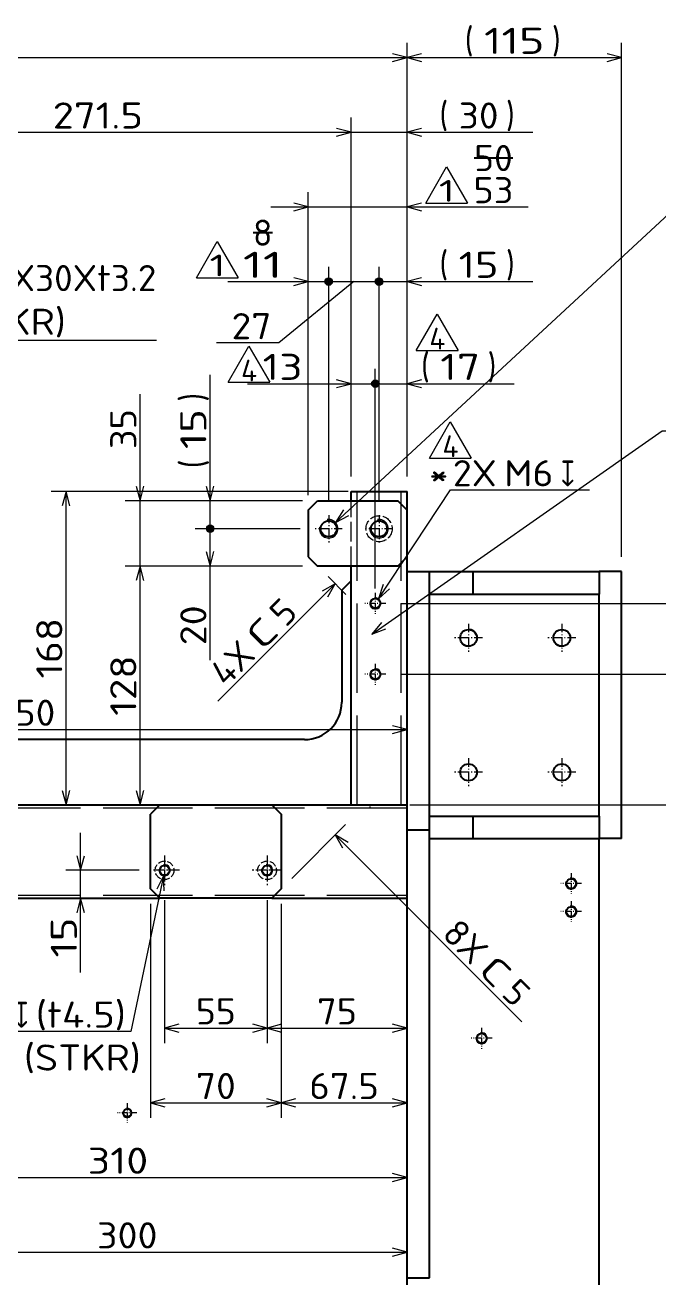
# Model space of a CAD drawing. Extents: x 0 to 1248, y -10 to 833.
# Drawn here: x 642.3 to 727.3, y 219.7 to 387.5 of the extents above; entities that cross this region are included whole.
import ezdxf
from ezdxf.enums import TextEntityAlignment as Align

# ---------------------------------------------------------------- set-up
doc = ezdxf.new("R2010")
doc.units = 0
doc.linetypes.add('DASHDOT', pattern=[18.5, 12, -3, 0.5, -3])
doc.linetypes.add('DASHED', pattern=[15, 12, -3])
doc.layers.get('0').update_dxf_attribs({"lineweight": 13})
doc.styles.add('GDT', font='gdt.shx')
doc.styles.get("Standard").update_dxf_attribs({"font": 'isocp.shx'})
doc.dimstyles.get("Standard").update_dxf_attribs({"dimtxt": 2.5, "dimasz": 2.5, "dimexe": 1.25, "dimexo": 0.625, "dimtad": 1, "dimcen": 2.5, "dimadec": 0, "dimazin": 0, "dimtfac": 1, "dimtmove": 0, "dimatfit": 0, "dimfxl": 1, "dimarcsym": 0})

# ---------------------------------------------------------------- blocks, each defined once
blk = doc.blocks.new('*D289')
at = {"color": 7, "lineweight": 13}
for p, q in [((685.594479, 325.06898), (645.793848, 325.06898)), ((647.793848, 283.06898), (647.793848, 325.06898))]:
    blk.add_line(p, q, dxfattribs=at)
for points in [[(648.311485, 323.137141), (647.793848, 325.06898), (647.276211, 323.137141)], [(647.276211, 285.000834), (647.793848, 283.06898), (648.311485, 285.000834)]]:
    blk.add_lwpolyline(points, dxfattribs=at)
at = {"color": 7, "lineweight": 13, "width": 0.854608}
blk.add_text('168', height=3.5, rotation=90, dxfattribs=at).set_placement((647.293848, 300.009593), (647.293848, 308.128367), align=Align.FIT)
blk = doc.blocks.new('*D290')
at = {"color": 7, "lineweight": 13}
for p, q in [((680.24448, 324.56898), (680.24448, 365.168986)), ((693.49448, 327.06898), (693.49448, 365.168986)), ((675.24448, 363.168986), (709.756107, 363.168986))]:
    blk.add_line(p, q, dxfattribs=at)
for points in [[(678.31263, 362.651347), (680.24448, 363.168986), (678.31263, 363.686625)], [(695.426335, 363.686625), (693.49448, 363.168986), (695.426335, 362.651347)]]:
    blk.add_lwpolyline(points, dxfattribs=at)
at = {"color": 7, "lineweight": 13, "width": 0.868247}
blk.add_text('53', height=3.5, dxfattribs=at).set_placement((702.40192, 363.668986), (707.756107, 363.668986), align=Align.FIT)
blk = doc.blocks.new('*D291')
at = {"color": 214, "lineweight": 13}
for p, q in [((683.911854, 320.918055), (732.427548, 365.821757)), ((732.427548, 365.821757), (776.26218, 365.821757))]:
    blk.add_line(p, q, dxfattribs=at)
blk.add_lwpolyline([(684.978024, 322.610179), (683.911854, 320.918055), (685.681248, 321.850398)], dxfattribs=at)
for s, width, p, p2 in [('2X', 0.953546, (735.96175, 366.321757), (741.841953, 366.321757)), ('M10', 0.921947, (742.841953, 366.321757), (752.215077, 366.321757)), ('(SS400)', 0.880938, (756.056126, 366.321757), (774.26218, 366.321757))]:
    blk.add_text(s, height=3.5, dxfattribs=dict(at, width=width)).set_placement(p, p2, align=Align.FIT)
at = {"color": 214, "lineweight": 13, "style": 'GDT', "width": 0.52601}
blk.add_text('x', height=3.5, dxfattribs=at).set_placement((753.215077, 366.321757), (755.056111, 366.321757), align=Align.FIT)
blk = doc.blocks.new('*D296')
at = {"color": 7, "lineweight": 13}
for p, q in [((674.74448, 270.318988), (674.74448, 251.168986)), ((674.74448, 253.168986), (693.49448, 253.168986))]:
    blk.add_line(p, q, dxfattribs=at)
for points in [[(676.676331, 253.686625), (674.74448, 253.168986), (676.676331, 252.651347)], [(691.562626, 252.651347), (693.49448, 253.168986), (691.562626, 253.686625)]]:
    blk.add_lwpolyline(points, dxfattribs=at)
at = {"color": 7, "lineweight": 13, "width": 0.868247}
blk.add_text('75', height=3.5, dxfattribs=at).set_placement((681.442387, 253.668986), (686.796574, 253.668986), align=Align.FIT)
blk = doc.blocks.new('*D297')
at = {"color": 7, "lineweight": 13}
for p, q in [((660.99448, 270.318988), (660.99448, 251.168986)), ((674.74448, 270.318988), (674.74448, 251.168986)), ((660.99448, 253.168986), (674.74448, 253.168986))]:
    blk.add_line(p, q, dxfattribs=at)
for points in [[(662.926331, 253.686625), (660.99448, 253.168986), (662.926331, 252.651347)], [(672.81263, 252.651347), (674.74448, 253.168986), (672.81263, 253.686625)]]:
    blk.add_lwpolyline(points, dxfattribs=at)
at = {"color": 7, "lineweight": 13, "width": 0.868247}
blk.add_text('55', height=3.5, dxfattribs=at).set_placement((665.192387, 253.668986), (670.546574, 253.668986), align=Align.FIT)
blk = doc.blocks.new('*D298')
at = {"color": 7, "lineweight": 13}
for p, q in [((649.74448, 260.640399), (649.74448, 279.31898)), ((657.594479, 274.31898), (647.74448, 274.31898))]:
    blk.add_line(p, q, dxfattribs=at)
for points in [[(649.226843, 276.250834), (649.74448, 274.31898), (650.262118, 276.250834)], [(650.262118, 268.637133), (649.74448, 270.568988), (649.226843, 268.637133)]]:
    blk.add_lwpolyline(points, dxfattribs=at)
at = {"color": 7, "lineweight": 13, "width": 0.868247}
blk.add_text('15', height=3.5, rotation=90, dxfattribs=at).set_placement((649.24448, 262.640406), (649.24448, 267.994593), align=Align.FIT)
blk = doc.blocks.new('*D299')
at = {"color": 214, "lineweight": 13}
for p, q in [((660.840813, 273.584895), (656.476315, 252.734935)), ((656.476315, 252.734935), (624.404286, 252.734935))]:
    blk.add_line(p, q, dxfattribs=at)
blk.add_lwpolyline([(660.951656, 271.587977), (660.840813, 273.584895), (659.938343, 271.80009)], dxfattribs=at)
for s, width, p, p2 in [('(t4.5)', 0.843006, (643.734055, 253.234935), (655.817146, 253.234935)), ('2X', 0.953546, (626.404286, 253.234935), (632.284489, 253.234935)), ('M6', 0.967101, (633.284488, 253.234935), (639.893013, 253.234935))]:
    blk.add_text(s, height=3.5, dxfattribs=dict(at, width=width)).set_placement(p, p2, align=Align.FIT)
at = {"color": 214, "lineweight": 13, "style": 'GDT', "width": 0.526012}
blk.add_text('x', height=3.5, dxfattribs=at).set_placement((640.893013, 253.234935), (642.734055, 253.234935), align=Align.FIT)
blk = doc.blocks.new('*D305')
at = {"color": 214, "lineweight": 13}
for p, q in [((689.65939, 310.693766), (699.331303, 325.257762)), ((699.331303, 325.257762), (717.963703, 325.257762))]:
    blk.add_line(p, q, dxfattribs=at)
blk.add_lwpolyline([(690.296917, 312.589427), (689.65939, 310.693766), (691.159336, 312.016703)], dxfattribs=at)
for s, width, p, p2 in [('2X', 0.953546, (699.63393, 325.757762), (705.514134, 325.757762)), ('M6', 0.967101, (706.514141, 325.757762), (713.122662, 325.757762))]:
    blk.add_text(s, height=3.5, dxfattribs=dict(at, width=width)).set_placement(p, p2, align=Align.FIT)
at = {"color": 214, "lineweight": 13, "style": 'GDT', "width": 0.52601}
blk.add_text('x', height=3.5, dxfattribs=at).set_placement((714.122662, 325.757762), (715.963696, 325.757762), align=Align.FIT)
blk = doc.blocks.new('*D308')
at = {"color": 7, "lineweight": 13}
for p, q in [((547.74448, 316.31898), (547.74448, 385.168986)), ((693.49448, 327.06898), (693.49448, 385.168986)), ((547.74448, 383.168986), (693.49448, 383.168986))]:
    blk.add_line(p, q, dxfattribs=at)
for points in [[(549.676335, 383.686625), (547.74448, 383.168986), (549.676335, 382.651347)], [(691.562626, 382.651347), (693.49448, 383.168986), (691.562626, 383.686625)]]:
    blk.add_lwpolyline(points, dxfattribs=at)
at = {"color": 7, "lineweight": 13, "width": 0.854609}
blk.add_text('583', height=3.5, dxfattribs=at).set_placement((616.560087, 383.668986), (624.678873, 383.668986), align=Align.FIT)
blk = doc.blocks.new('*D309')
at = {"color": 7, "lineweight": 13}
for p, q in [((693.49448, 327.06898), (693.49448, 385.168986)), ((722.24448, 316.31898), (722.24448, 385.168986)), ((693.49448, 383.168986), (722.24448, 383.168986))]:
    blk.add_line(p, q, dxfattribs=at)
for points in [[(695.426335, 383.686625), (693.49448, 383.168986), (695.426335, 382.651347)], [(720.312626, 382.651347), (722.24448, 383.168986), (720.312626, 383.686625)]]:
    blk.add_lwpolyline(points, dxfattribs=at)
for s, p in [('(', (701.232052, 383.668986)), (')', (712.928875, 383.668986))]:
    blk.add_text(s, height=3.5, dxfattribs=at).set_placement(p)
at = {"color": 7, "lineweight": 13, "width": 0.854609}
blk.add_text('115', height=3.5, dxfattribs=at).set_placement((703.810085, 383.668986), (711.928875, 383.668986), align=Align.FIT)
blk = doc.blocks.new('*D312')
at = {"color": 7, "lineweight": 13}
for p, q in [((618.11948, 325.31898), (618.11948, 375.168986)), ((685.99448, 327.06898), (685.99448, 375.168986)), ((618.11948, 373.168986), (685.99448, 373.168986))]:
    blk.add_line(p, q, dxfattribs=at)
for points in [[(620.051332, 373.686625), (618.11948, 373.168986), (620.051332, 372.651347)], [(684.062626, 372.651347), (685.99448, 373.168986), (684.062626, 373.686625)]]:
    blk.add_lwpolyline(points, dxfattribs=at)
at = {"color": 7, "lineweight": 13, "width": 0.8352}
blk.add_text('271.5', height=3.5, dxfattribs=at).set_placement((646.001778, 373.668986), (658.112183, 373.668986), align=Align.FIT)
blk = doc.blocks.new('*D313')
at = {"color": 7, "lineweight": 13}
for p, q in [((685.99448, 327.06898), (685.99448, 375.168986)), ((693.49448, 327.06898), (693.49448, 375.168986)), ((680.99448, 373.168986), (710.345982, 373.168986))]:
    blk.add_line(p, q, dxfattribs=at)
for points in [[(684.062626, 372.651347), (685.99448, 373.168986), (684.062626, 373.686625)], [(695.426335, 373.686625), (693.49448, 373.168986), (695.426335, 372.651347)]]:
    blk.add_lwpolyline(points, dxfattribs=at)
for s, p in [('(', (697.83572, 373.668986)), (')', (706.767948, 373.668986))]:
    blk.add_text(s, height=3.5, dxfattribs=at).set_placement(p)
at = {"color": 7, "lineweight": 13, "width": 0.868247}
blk.add_text('30', height=3.5, dxfattribs=at).set_placement((700.413754, 373.668986), (705.767941, 373.668986), align=Align.FIT)
blk = doc.blocks.new('*D327')
at = {"color": 7, "lineweight": 13}
for p, q in [((679.49448, 315.06898), (655.715801, 315.06898)), ((657.715801, 283.06898), (657.715801, 315.06898))]:
    blk.add_line(p, q, dxfattribs=at)
for points in [[(658.233441, 313.137141), (657.715801, 315.06898), (657.198162, 313.137141)], [(657.198162, 285.000834), (657.715801, 283.06898), (658.233441, 285.000834)]]:
    blk.add_lwpolyline(points, dxfattribs=at)
at = {"color": 7, "lineweight": 13, "width": 0.854608}
blk.add_text('128', height=3.5, rotation=90, dxfattribs=at).set_placement((657.215801, 295.009593), (657.215801, 303.128367), align=Align.FIT)
blk = doc.blocks.new('*D328')
at = {"color": 7, "lineweight": 13}
for p, q in [((657.715801, 310.06898), (657.715801, 338.092448)), ((679.49448, 323.81898), (655.715801, 323.81898)), ((679.49448, 315.06898), (655.715801, 315.06898))]:
    blk.add_line(p, q, dxfattribs=at)
for points in [[(657.198162, 325.750834), (657.715801, 323.81898), (658.233441, 325.750834)], [(658.233441, 313.137141), (657.715801, 315.06898), (657.198162, 313.137141)]]:
    blk.add_lwpolyline(points, dxfattribs=at)
at = {"color": 7, "lineweight": 13, "width": 0.868247}
blk.add_text('35', height=3.5, rotation=90, dxfattribs=at).set_placement((657.215801, 330.738261), (657.215801, 336.092448), align=Align.FIT)
blk = doc.blocks.new('*D329')
at = {"color": 7, "lineweight": 13}
for p, q in [((679.16948, 320.06898), (665.102513, 320.06898)), ((667.102513, 302.459483), (667.102513, 319.56898)), ((679.49448, 315.06898), (665.102513, 315.06898))]:
    blk.add_line(p, q, dxfattribs=at)
at = {"color": 7, "lineweight": 13, "const_width": 0.5}
for points in [[(667.352513, 320.06898, 1), (666.852513, 320.06898)], [(666.852513, 320.06898, 1), (667.352513, 320.06898)]]:
    blk.add_lwpolyline(points, format="xyb", dxfattribs=at)
at = {"color": 7, "lineweight": 13}
blk.add_lwpolyline([(666.584873, 317.000834), (667.102513, 315.06898), (667.620152, 317.000834)], dxfattribs=at)
blk.add_circle((667.102513, 320.06898), 0.5, dxfattribs=at)
at = {"color": 7, "lineweight": 13, "width": 0.868247}
blk.add_text('20', height=3.5, rotation=90, dxfattribs=at).set_placement((666.602513, 304.459483), (666.602513, 309.81367), align=Align.FIT)
blk = doc.blocks.new('*D330')
at = {"color": 7, "lineweight": 13}
for p, q in [((667.102513, 320.56898), (667.102513, 340.670481)), ((679.49448, 323.81898), (665.102513, 323.81898)), ((679.16948, 320.06898), (665.102513, 320.06898))]:
    blk.add_line(p, q, dxfattribs=at)
blk.add_lwpolyline([(666.584873, 325.750834), (667.102513, 323.81898), (667.620152, 325.750834)], dxfattribs=at)
at = {"color": 7, "lineweight": 13, "const_width": 0.5}
for points in [[(667.352513, 320.06898, 1), (666.852513, 320.06898)], [(666.852513, 320.06898, 1), (667.352513, 320.06898)]]:
    blk.add_lwpolyline(points, format="xyb", dxfattribs=at)
at = {"color": 7, "lineweight": 13}
blk.add_circle((667.102513, 320.06898), 0.5, dxfattribs=at)
for s, p in [(')', (666.602513, 337.092448)), ('(', (666.602513, 328.160227))]:
    blk.add_text(s, height=3.5, rotation=90.000003, dxfattribs=at).set_placement(p)
at = {"color": 7, "lineweight": 13, "width": 0.868247}
blk.add_text('15', height=3.5, rotation=90, dxfattribs=at).set_placement((666.602513, 330.738261), (666.602513, 336.092448), align=Align.FIT)
blk = doc.blocks.new('*D331')
at = {"color": 7, "lineweight": 13}
for p, q in [((680.24448, 324.56898), (680.24448, 355.168986)), ((682.99448, 323.893992), (682.99448, 355.168986)), ((669.47596, 353.168986), (682.49448, 353.168986))]:
    blk.add_line(p, q, dxfattribs=at)
blk.add_lwpolyline([(678.31263, 352.651347), (680.24448, 353.168986), (678.31263, 353.686625)], dxfattribs=at)
at = {"color": 7, "lineweight": 13, "const_width": 0.5}
for points in [[(683.24448, 353.168986, 1), (682.74448, 353.168986)], [(682.74448, 353.168986, 1), (683.24448, 353.168986)]]:
    blk.add_lwpolyline(points, format="xyb", dxfattribs=at)
at = {"color": 7, "lineweight": 13}
blk.add_circle((682.99448, 353.168986), 0.5, dxfattribs=at)
at = {"color": 7, "lineweight": 13, "width": 1.036296}
blk.add_text('11', height=3.5, dxfattribs=at).set_placement((671.475956, 353.668986), (676.830151, 353.668986), align=Align.FIT)
blk = doc.blocks.new('*D332')
at = {"color": 7, "lineweight": 13}
for p, q in [((682.99448, 323.893992), (682.99448, 355.168986)), ((689.74448, 323.893992), (689.74448, 355.168986)), ((686.36948, 353.168986), (676.323242, 344.951792)), ((683.49448, 353.168986), (689.24448, 353.168986)), ((676.323242, 344.951792), (667.969052, 344.951792))]:
    blk.add_line(p, q, dxfattribs=at)
at = {"color": 7, "lineweight": 13, "const_width": 0.5}
for points in [[(683.24448, 353.168986, 1), (682.74448, 353.168986)], [(682.74448, 353.168986, 1), (683.24448, 353.168986)], [(689.99448, 353.168986, 1), (689.49448, 353.168986)], [(689.49448, 353.168986, 1), (689.99448, 353.168986)]]:
    blk.add_lwpolyline(points, format="xyb", dxfattribs=at)
at = {"color": 7, "lineweight": 13}
for centre in [(682.99448, 353.168986), (689.74448, 353.168986)]:
    blk.add_circle(centre, 0.5, dxfattribs=at)
at = {"color": 7, "lineweight": 13, "width": 0.868248}
blk.add_text('27', height=3.5, dxfattribs=at).set_placement((669.969052, 345.451792), (675.323246, 345.451792), align=Align.FIT)
blk = doc.blocks.new('*D333')
at = {"color": 7, "lineweight": 13}
for p, q in [((689.74448, 323.893992), (689.74448, 355.168986)), ((693.49448, 327.06898), (693.49448, 355.168986)), ((690.24448, 353.168986), (710.345982, 353.168986))]:
    blk.add_line(p, q, dxfattribs=at)
at = {"color": 7, "lineweight": 13, "const_width": 0.5}
for points in [[(689.99448, 353.168986, 1), (689.49448, 353.168986)], [(689.49448, 353.168986, 1), (689.99448, 353.168986)]]:
    blk.add_lwpolyline(points, format="xyb", dxfattribs=at)
at = {"color": 7, "lineweight": 13}
blk.add_lwpolyline([(695.426335, 353.686625), (693.49448, 353.168986), (695.426335, 352.651347)], dxfattribs=at)
blk.add_circle((689.74448, 353.168986), 0.5, dxfattribs=at)
for s, p in [('(', (697.83572, 353.668986)), (')', (706.767948, 353.668986))]:
    blk.add_text(s, height=3.5, dxfattribs=at).set_placement(p)
at = {"color": 7, "lineweight": 13, "width": 0.868247}
blk.add_text('15', height=3.5, dxfattribs=at).set_placement((700.413754, 353.668986), (705.767941, 353.668986), align=Align.FIT)
blk = doc.blocks.new('*D336')
at = {"color": 7, "lineweight": 13}
for p, q in [((676.61948, 269.818988), (676.61948, 241.168986)), ((676.61948, 243.168986), (693.49448, 243.168986))]:
    blk.add_line(p, q, dxfattribs=at)
for points in [[(678.551331, 243.686625), (676.61948, 243.168986), (678.551331, 242.651347)], [(691.562626, 242.651347), (693.49448, 243.168986), (691.562626, 243.686625)]]:
    blk.add_lwpolyline(points, dxfattribs=at)
at = {"color": 7, "lineweight": 13, "width": 0.836938}
blk.add_text('67.5', height=3.5, dxfattribs=at).set_placement((680.384075, 243.668986), (689.729885, 243.668986), align=Align.FIT)
blk = doc.blocks.new('*D337')
at = {"color": 7, "lineweight": 13}
for p, q in [((659.11948, 269.818988), (659.11948, 241.168986)), ((676.61948, 269.818988), (676.61948, 241.168986)), ((659.11948, 243.168986), (676.61948, 243.168986))]:
    blk.add_line(p, q, dxfattribs=at)
for points in [[(661.051331, 243.686625), (659.11948, 243.168986), (661.051331, 242.651347)], [(674.68763, 242.651347), (676.61948, 243.168986), (674.68763, 243.686625)]]:
    blk.add_lwpolyline(points, dxfattribs=at)
at = {"color": 7, "lineweight": 13, "width": 0.868247}
blk.add_text('70', height=3.5, dxfattribs=at).set_placement((665.192387, 243.668986), (670.546574, 243.668986), align=Align.FIT)
blk = doc.blocks.new('*D338')
at = {"color": 7, "lineweight": 13}
for p, q in [((618.49448, 269.818988), (618.49448, 221.168986)), ((618.49448, 223.168986), (693.49448, 223.168986))]:
    blk.add_line(p, q, dxfattribs=at)
for points in [[(620.426332, 223.686625), (618.49448, 223.168986), (620.426332, 222.651347)], [(691.562626, 222.651347), (693.49448, 223.168986), (691.562626, 223.686625)]]:
    blk.add_lwpolyline(points, dxfattribs=at)
at = {"color": 7, "lineweight": 13, "width": 0.854609}
blk.add_text('300', height=3.5, dxfattribs=at).set_placement((651.935085, 223.668986), (660.053875, 223.668986), align=Align.FIT)
blk = doc.blocks.new('*D340')
at = {"color": 7, "lineweight": 13}
for p, q in [((615.99448, 270.318988), (615.99448, 231.168986)), ((615.99448, 233.168986), (693.49448, 233.168986))]:
    blk.add_line(p, q, dxfattribs=at)
for points in [[(617.926332, 233.686625), (615.99448, 233.168986), (617.926332, 232.651347)], [(691.562626, 232.651347), (693.49448, 233.168986), (691.562626, 233.686625)]]:
    blk.add_lwpolyline(points, dxfattribs=at)
at = {"color": 7, "lineweight": 13, "width": 0.854609}
blk.add_text('310', height=3.5, dxfattribs=at).set_placement((650.685087, 233.668986), (658.803875, 233.668986), align=Align.FIT)
blk = doc.blocks.new('*D342')
at = {"color": 7, "lineweight": 13}
for p, q in [((605.99448, 286.19398), (605.99448, 295.168986)), ((605.99448, 293.168986), (693.49448, 293.168986))]:
    blk.add_line(p, q, dxfattribs=at)
for points in [[(607.926332, 293.686625), (605.99448, 293.168986), (607.926332, 292.651347)], [(691.562626, 292.651347), (693.49448, 293.168986), (691.562626, 293.686625)]]:
    blk.add_lwpolyline(points, dxfattribs=at)
at = {"color": 7, "lineweight": 13, "width": 0.854609}
blk.add_text('350', height=3.5, dxfattribs=at).set_placement((638.231596, 293.668986), (646.350382, 293.668986), align=Align.FIT)
blk = doc.blocks.new('*D344')
at = {"color": 5, "lineweight": 13}
for p, q in [((692.644482, 300.56898), (741.74448, 300.56898)), ((739.74448, 283.06898), (739.74448, 300.56898)), ((693.894482, 283.06898), (741.74448, 283.06898))]:
    blk.add_line(p, q, dxfattribs=at)
for points in [[(740.262119, 298.637141), (739.74448, 300.56898), (739.226841, 298.637141)], [(739.226841, 285.000834), (739.74448, 283.06898), (740.262119, 285.000834)]]:
    blk.add_lwpolyline(points, dxfattribs=at)
at = {"color": 5, "lineweight": 13, "width": 0.868247}
blk.add_text('70', height=3.5, rotation=90, dxfattribs=at).set_placement((739.24448, 289.141886), (739.24448, 294.496073), align=Align.FIT)
blk = doc.blocks.new('*D345')
at = {"color": 5, "lineweight": 13}
for p, q in [((692.644482, 310.06898), (741.74448, 310.06898)), ((739.74448, 300.56898), (739.74448, 310.06898)), ((692.644482, 300.56898), (741.74448, 300.56898))]:
    blk.add_line(p, q, dxfattribs=at)
for points in [[(740.262119, 308.137141), (739.74448, 310.06898), (739.226841, 308.137141)], [(739.226841, 302.500834), (739.74448, 300.56898), (740.262119, 302.500834)]]:
    blk.add_lwpolyline(points, dxfattribs=at)
at = {"color": 5, "lineweight": 13, "width": 0.868247}
blk.add_text('38', height=3.5, rotation=90, dxfattribs=at).set_placement((739.24448, 302.641886), (739.24448, 307.996073), align=Align.FIT)
blk = doc.blocks.new('*D346')
at = {"color": 5, "lineweight": 13}
for p, q in [((685.99448, 327.06898), (685.99448, 341.497981)), ((689.24448, 312.06898), (689.24448, 341.497981)), ((672.131687, 339.497981), (688.74448, 339.497981))]:
    blk.add_line(p, q, dxfattribs=at)
blk.add_lwpolyline([(684.062626, 338.980342), (685.99448, 339.497981), (684.062626, 340.01562)], dxfattribs=at)
at = {"color": 5, "lineweight": 13, "const_width": 0.5}
for points in [[(689.49448, 339.497981, 1), (688.99448, 339.497981)], [(688.99448, 339.497981, 1), (689.49448, 339.497981)]]:
    blk.add_lwpolyline(points, format="xyb", dxfattribs=at)
at = {"color": 5, "lineweight": 13}
blk.add_circle((689.24448, 339.497981), 0.5, dxfattribs=at)
at = {"color": 5, "lineweight": 13, "width": 0.868247}
blk.add_text('13', height=3.5, dxfattribs=at).set_placement((674.131687, 339.997981), (679.485874, 339.997981), align=Align.FIT)
blk = doc.blocks.new('*D347')
at = {"color": 5, "lineweight": 13}
for p, q in [((689.24448, 312.06898), (689.24448, 341.497981)), ((693.49448, 327.06898), (693.49448, 341.497981)), ((689.74448, 339.497981), (707.879582, 339.497981))]:
    blk.add_line(p, q, dxfattribs=at)
at = {"color": 5, "lineweight": 13, "const_width": 0.5}
for points in [[(689.49448, 339.497981, 1), (688.99448, 339.497981)], [(688.99448, 339.497981, 1), (689.49448, 339.497981)]]:
    blk.add_lwpolyline(points, format="xyb", dxfattribs=at)
at = {"color": 5, "lineweight": 13}
blk.add_lwpolyline([(695.426335, 340.01562), (693.49448, 339.497981), (695.426335, 338.980342)], dxfattribs=at)
blk.add_circle((689.24448, 339.497981), 0.5, dxfattribs=at)
for s, p in [('(', (695.369328, 339.997981)), (')', (704.301548, 339.997981))]:
    blk.add_text(s, height=3.5, dxfattribs=at).set_placement(p)
at = {"color": 5, "lineweight": 13, "width": 0.868247}
blk.add_text('17', height=3.5, dxfattribs=at).set_placement((697.947361, 339.997981), (703.301548, 339.997981), align=Align.FIT)

msp = doc.modelspace()

# ---------------------------------------------------------------- linework, layer by layer
at = {"color": 7, "lineweight": 25}
for p, q in [((702.4894, 369.7628), (707.6686, 369.7628)), ((672.8583, 359.7527), (675.4479, 359.7527)), ((685.9945, 325.069), (687.5945, 325.069)), ((685.9945, 323.819), (685.9945, 325.069)), ((687.5945, 325.069), (691.8945, 325.069)), ((691.8945, 325.069), (693.4945, 325.069)), ((693.4945, 322.569), (693.4945, 325.069)), ((680.2445, 322.569), (681.4945, 323.819)), ((680.2445, 322.569), (680.2445, 316.319)), ((681.4945, 323.819), (692.2445, 323.819)), ((693.4945, 322.569), (692.2445, 323.819)), ((693.4945, 316.319), (693.4945, 322.569)), ((680.2445, 316.319), (681.4945, 315.069)), ((692.2445, 315.069), (693.4945, 316.319)), ((693.4945, 283.069), (693.4945, 316.319)), ((692.2445, 315.069), (681.4945, 315.069)), ((685.9945, 283.069), (685.9945, 315.069)), ((693.4945, 279.7142), (693.4945, 314.319)), ((693.4945, 314.319), (696.4945, 314.319)), ((693.4945, 314.319), (719.2445, 314.319)), ((696.4945, 279.7142), (696.4945, 314.319)), ((696.4945, 314.319), (702.3261, 314.319)), ((702.3261, 314.319), (719.2445, 314.319)), ((702.3261, 314.319), (702.3261, 311.319)), ((719.2445, 314.319), (719.2445, 311.319)), ((722.2445, 314.319), (719.2445, 314.319)), ((722.2445, 278.569), (722.2445, 314.319)), ((685.9945, 313.069), (684.7445, 311.819)), ((684.7445, 311.819), (684.7445, 296.819)), ((696.4945, 311.319), (702.3261, 311.319)), ((702.3261, 311.319), (719.2445, 311.319)), ((719.2445, 281.569), (719.2445, 311.319)), ((719.2445, 281.569), (719.2445, 311.319)), ((679.7445, 291.819), (623.1195, 291.819)), ((618.1195, 283.069), (660.3695, 283.069)), ((660.3695, 283.069), (659.1195, 281.819)), ((660.3695, 283.069), (675.3695, 283.069)), ((675.3695, 283.069), (685.9945, 283.069)), ((675.3695, 283.069), (676.6195, 281.819)), ((685.9945, 283.069), (687.5945, 283.069)), ((687.5945, 283.069), (691.8945, 283.069)), ((691.8945, 283.069), (693.4945, 283.069)), ((693.4945, 282.269), (693.4945, 283.069)), ((693.4945, 271.369), (693.4945, 282.269)), ((659.1195, 271.819), (659.1195, 281.819)), ((676.6195, 281.819), (676.6195, 271.819)), ((696.4945, 281.569), (702.3261, 281.569)), ((702.3261, 281.569), (719.2445, 281.569)), ((702.3261, 281.569), (702.3261, 278.569)), ((719.2445, 281.569), (719.2445, 278.569)), ((693.4945, 219.7155), (693.4945, 279.7142)), ((696.4945, 279.7142), (693.4945, 279.7142)), ((696.4945, 219.7155), (696.4945, 279.7142)), ((696.4945, 278.569), (702.3261, 278.569)), ((702.3261, 278.569), (719.2445, 278.569)), ((719.2445, 139.169), (719.2445, 278.569)), ((722.2445, 278.569), (719.2445, 278.569)), ((617.2445, 270.569), (660.3695, 270.569)), ((660.3695, 270.569), (659.1195, 271.819)), ((675.3695, 270.569), (660.3695, 270.569)), ((676.6195, 271.819), (675.3695, 270.569)), ((675.3695, 270.569), (693.4945, 270.569)), ((693.4945, 270.569), (693.4945, 271.369)), ((693.4945, 181.919), (693.4945, 270.569)), ((693.4945, 219.7155), (696.4945, 219.7155))]:
    msp.add_line(p, q, dxfattribs=at)
at = {"color": 7, "lineweight": 13}
for p, q in [((695.9995, 363.6794), (698.7995, 368.5291)), ((698.7995, 368.5291), (701.5995, 363.6794)), ((695.9995, 363.6794), (701.5995, 363.6794)), ((665.2609, 353.6916), (668.0609, 358.5413)), ((668.0609, 358.5413), (670.8609, 353.6916)), ((665.2609, 353.6916), (670.8609, 353.6916)), ((683.8695, 312.694), (668.1583, 296.9829)), ((682.9087, 313.6548), (685.2837, 311.2798)), ((678.0337, 273.2332), (685.2712, 280.4707)), ((683.857, 279.0565), (708.9047, 254.0087))]:
    msp.add_line(p, q, dxfattribs=at)
at = {"color": 5, "lineweight": 13}
for p, q in [((694.7336, 343.9562), (697.5336, 348.806)), ((697.5336, 348.806), (700.3336, 343.9562)), ((669.5027, 339.6884), (672.3027, 344.5382)), ((672.3027, 344.5382), (675.1027, 339.6884)), ((694.7336, 343.9562), (700.3336, 343.9562)), ((669.5027, 339.6884), (675.1027, 339.6884)), ((696.4945, 329.5424), (699.2945, 334.3921)), ((699.2945, 334.3921), (702.0945, 329.5424)), ((696.4945, 329.5424), (702.0945, 329.5424))]:
    msp.add_line(p, q, dxfattribs=at)
at = {"color": 7, "linetype": 'DASHED', "lineweight": 13}
for p, q in [((686.7945, 283.069), (686.7945, 325.069)), ((692.6945, 283.069), (692.6945, 325.069)), ((547.7445, 282.669), (693.4945, 282.669)), ((547.7445, 270.969), (693.4945, 270.969))]:
    msp.add_line(p, q, dxfattribs=at)
at = {"color": 7, "linetype": 'DASHED', "lineweight": 13, "ltscale": 0.21875}
msp.add_line((685.9945, 315.069), (685.9945, 323.819), dxfattribs=at)
at = {"color": 7, "linetype": 'DASHDOT', "lineweight": 13, "ltscale": 0.09125}
for p, q in [((682.9945, 321.894), (682.9945, 318.244)), ((689.7445, 321.894), (689.7445, 318.244)), ((684.8195, 320.069), (681.1695, 320.069)), ((691.5695, 320.069), (687.9195, 320.069))]:
    msp.add_line(p, q, dxfattribs=at)
at = {"color": 7, "linetype": 'DASHDOT', "lineweight": 13, "ltscale": 0.07}
for p, q in [((689.2445, 311.469), (689.2445, 308.669)), ((690.6445, 310.069), (687.8445, 310.069)), ((690.6445, 300.569), (687.8445, 300.569)), ((689.2445, 301.969), (689.2445, 299.169)), ((660.9945, 275.719), (660.9945, 272.919)), ((674.7445, 275.719), (674.7445, 272.919)), ((662.3945, 274.319), (659.5945, 274.319)), ((676.1445, 274.319), (673.3445, 274.319)), ((715.4945, 273.944), (715.4945, 271.144)), ((716.8945, 272.544), (714.0945, 272.544)), ((715.4945, 270.194), (715.4945, 267.394)), ((716.8945, 268.794), (714.0945, 268.794)), ((704.8945, 251.819), (702.0945, 251.819)), ((703.4945, 253.219), (703.4945, 250.419))]:
    msp.add_line(p, q, dxfattribs=at)
at = {"color": 7, "linetype": 'DASHDOT', "lineweight": 13, "ltscale": 0.09375}
for p, q in [((701.7445, 307.319), (701.7445, 303.569)), ((714.2445, 307.319), (714.2445, 303.569)), ((703.6195, 305.444), (699.8695, 305.444)), ((716.1195, 305.444), (712.3695, 305.444)), ((701.7445, 289.319), (701.7445, 285.569)), ((714.2445, 289.319), (714.2445, 285.569)), ((703.6195, 287.444), (699.8695, 287.444)), ((716.1195, 287.444), (712.3695, 287.444))]:
    msp.add_line(p, q, dxfattribs=at)
at = {"color": 7, "linetype": 'DASHED', "lineweight": 13, "ltscale": 0.1875}
msp.add_line((685.9945, 283.069), (693.4945, 283.069), dxfattribs=at)
at = {"color": 7, "linetype": 'DASHED', "lineweight": 13, "ltscale": 0.01}
msp.add_line((688.4945, 283.069), (688.4945, 282.669), dxfattribs=at)
at = {"color": 7, "linetype": 'DASHDOT', "lineweight": 13, "ltscale": 0.1}
for p, q in [((660.9945, 276.319), (660.9945, 272.319)), ((674.7445, 276.319), (674.7445, 272.319)), ((662.9945, 274.319), (658.9945, 274.319)), ((676.7445, 274.319), (672.7445, 274.319))]:
    msp.add_line(p, q, dxfattribs=at)
at = {"color": 7, "linetype": 'DASHDOT', "lineweight": 13, "ltscale": 0.064375}
for p, q in [((657.282, 241.819), (654.707, 241.819)), ((655.9945, 243.1065), (655.9945, 240.5315))]:
    msp.add_line(p, q, dxfattribs=at)
at = {"color": 7, "lineweight": 13}
for points in [[(615.2562, 318.8536), (629.2092, 345.3135), (659.895, 345.3135)], [(688.7704, 305.9673), (727.6913, 333.1668), (757.7943, 333.1668)], [(682.8695, 310.962), (683.8695, 312.694), (682.1374, 311.694)], [(690.0574, 307.4982), (688.7704, 305.9673), (690.6505, 306.6496)], [(685.589, 278.0565), (683.857, 279.0565), (684.857, 277.3244)]]:
    msp.add_lwpolyline(points, dxfattribs=at)
at = {"color": 7, "lineweight": 25}
for centre, radius in [((682.9945, 320.069), 1.075), ((689.7445, 320.069), 1.075), ((689.2445, 310.069), 0.65), ((701.7445, 305.444), 1.125), ((714.2445, 305.444), 1.125), ((689.2445, 300.569), 0.65), ((701.7445, 287.444), 1.125), ((714.2445, 287.444), 1.125), ((660.9945, 274.319), 0.65), ((674.7445, 274.319), 0.65), ((715.4945, 272.544), 0.65), ((715.4945, 268.794), 0.65), ((703.4945, 251.819), 0.65), ((655.9945, 241.819), 0.5375)]:
    msp.add_circle(centre, radius, dxfattribs=at)
at = {"color": 7, "linetype": 'DASHED', "lineweight": 13, "ltscale": 0.116667}
msp.add_circle((689.7445, 320.069), 1.75, dxfattribs=at)
at = {"color": 7, "linetype": 'DASHED', "lineweight": 13, "ltscale": 0.083333}
for centre in [(660.9945, 274.319), (674.7445, 274.319)]:
    msp.add_circle(centre, 1.25, dxfattribs=at)
at = {"color": 7, "lineweight": 13}
for centre, radius in [((682.9945, 320.069), 1.25), ((689.7445, 320.069), 1.25), ((689.2445, 310.069), 0.75), ((689.2445, 300.569), 0.75), ((660.9945, 274.319), 0.75), ((674.7445, 274.319), 0.75), ((715.4945, 272.544), 0.75), ((715.4945, 268.794), 0.75), ((703.4945, 251.819), 0.75), ((655.9945, 241.819), 0.625)]:
    msp.add_arc(centre, radius, 169.999993, 100.000014, dxfattribs=at)
at = {"color": 7, "lineweight": 25}
for centre, radius, start, end in [((701.7445, 305.444), 1.125, 22.5, 90), ((701.7445, 305.444), 1.125, 202.5, 270), ((714.2445, 305.444), 1.125, 202.5, 270), ((679.7445, 296.819), 5, 270, 0)]:
    msp.add_arc(centre, radius, start, end, dxfattribs=at)

# ---------------------------------------------------------------- texts
at = {"color": 7, "lineweight": 13}
for s, height, width, p, p2 in [('50', 3.5, 0.839869, (702.4894, 367.9723), (707.6686, 367.9723)), ('1', 2.91, 1.412505, (697.7495, 363.8729), (699.9026, 363.8729)), ('8', 3.5, 0.913975, (672.8583, 357.9723), (675.4479, 357.9723)), ('1', 2.91, 1.412507, (667.0109, 353.8851), (669.1639, 353.8851)), ('60X30Xt3.2', 3.5, 0.825976, (635.2534, 351.8927), (659.895, 351.8927)), ('(STKR)', 3.5, 0.921115, (632.1058, 346.0419), (647.7648, 346.0419)), ('(STKR)', 3.5, 0.921115, (642.1516, 247.4874), (657.8105, 247.4874))]:
    msp.add_text(s, height=height, dxfattribs=dict(at, width=width)).set_placement(p, p2, align=Align.FIT)
at = {"color": 5, "lineweight": 13}
for s, height, width, p, p2 in [('4', 2.91, 0.863197, (696.4836, 344.0764), (698.6367, 344.0764)), ('4', 2.91, 0.863199, (671.2527, 339.8086), (673.4058, 339.8086)), ('4', 2.91, 0.863197, (698.2445, 329.6626), (700.3975, 329.6626)), ('*', 3.5, 1.195196, (696.4513, 325.6942), (699.0409, 325.6942))]:
    msp.add_text(s, height=height, dxfattribs=dict(at, width=width)).set_placement(p, p2, align=Align.FIT)
at = {"color": 7, "lineweight": 13}
for s, rotation, width, p, p2 in [('5', 44.999881, 0.913974, (677.2231, 306.7548), (679.0542, 308.5859)), ('C', 44.99991, 1.146432, (674.084, 303.6157), (676.516, 306.0476)), ('4X', 45, 0.953546, (669.219, 298.7507), (673.3769, 302.9086)), ('8X', 315, 0.953546, (698.0088, 265.6117), (702.1668, 261.4538)), ('C', 315, 1.146437, (702.8739, 260.7467), (705.3058, 258.3147)), ('5', 315, 0.913972, (706.013, 257.6076), (707.8441, 255.7765))]:
    msp.add_text(s, height=3.5, rotation=rotation, dxfattribs=dict(at, width=width)).set_placement(p, p2, align=Align.FIT)

# ---------------------------------------------------------------- dimensions: what is measured, and where the dimension line sits
at = {"lineweight": 0}
for base, p1, p2, angle, picture, middle, dimtype in [((547.7445, 383.169), (693.4945, 325.069), (547.7445, 314.319), 180, '*D308', (620.6195, 383.169), 160), ((618.1195, 373.169), (685.9945, 325.069), (618.1195, 323.319), 180, '*D312', (652.057, 373.169), 160), ((680.2445, 363.169), (693.4945, 325.069), (680.2445, 322.569), 180, '*D290', (705.079, 363.169), 160), ((680.2445, 353.169), (682.9945, 321.894), (680.2445, 322.569), 180, '*D331', (674.1531, 353.169), 160), ((682.9945, 353.169), (689.7445, 321.894), (682.9945, 321.894), 180, '*D332', (672.6461, 353.169), 161), ((685.9945, 339.498), (689.2445, 310.069), (685.9945, 325.069), 180, '*D346', (676.8088, 339.498), 160), ((657.7158, 315.069), (681.4945, 323.819), (681.4945, 315.069), 270, '*D328', (657.7158, 333.4154), 161), ((647.7938, 283.069), (687.5945, 325.069), (650.2938, 283.069), 270, '*D289', (647.7938, 304.069), 160), ((667.1025, 315.069), (681.1695, 320.069), (681.4945, 315.069), 270, '*D329', (667.1025, 307.1366), 160), ((657.7158, 283.069), (681.4945, 315.069), (660.2158, 283.069), 270, '*D327', (657.7158, 299.069), 160), ((739.7445, 300.569), (690.6445, 310.069), (690.6445, 300.569), 270, '*D345', (739.7445, 305.319), 161), ((739.7445, 283.069), (690.6445, 300.569), (691.8945, 283.069), 270, '*D344', (739.7445, 291.819), 160), ((649.7445, 274.319), (652.2445, 270.569), (659.5945, 274.319), 90, '*D298', (649.7445, 265.3175), 160), ((674.7445, 253.169), (660.9945, 272.319), (674.7445, 272.319), 0, '*D297', (667.8695, 253.169), 161), ((676.6195, 243.169), (659.1195, 271.819), (676.6195, 271.819), 0, '*D337', (667.8695, 243.169), 161)]:
    dim = msp.add_linear_dim(base=base, p1=p1, p2=p2, angle=angle, dimstyle='STANDARD', override={"dimlfac": 4}, dxfattribs=at)
    dim.commit()
    dim.dimension.update_dxf_attribs({"geometry": picture, "text_midpoint": middle, "dimtype": dimtype})
for base, p1, p2, angle, picture, middle, dimtype in [((693.4945, 383.169), (722.2445, 314.319), (693.4945, 325.069), 180, '*D309', (707.8695, 383.169), 160), ((685.9945, 373.169), (693.4945, 325.069), (685.9945, 325.069), 180, '*D313', (703.0908, 373.169), 161), ((689.7445, 353.169), (693.4945, 325.069), (689.7445, 321.894), 180, '*D333', (703.0908, 353.169), 160), ((689.2445, 339.498), (693.4945, 325.069), (689.2445, 310.069), 180, '*D347', (700.6245, 339.498), 160), ((667.1025, 320.069), (681.4945, 323.819), (681.1695, 320.069), 270, '*D330', (667.1025, 333.4154), 160)]:
    dim = msp.add_linear_dim(base=base, p1=p1, p2=p2, angle=angle, text='(<>)', dimstyle='STANDARD', override={"dimlfac": 4}, dxfattribs=at)
    dim.commit()
    dim.dimension.update_dxf_attribs({"geometry": picture, "text_midpoint": middle, "dimtype": dimtype})
for p1, p2, text, picture, middle in [((682.0771, 319.2199), (683.9119, 320.9181), '2XM10<DEPTH>(SS400)', '*D291', (745.7672, 378.1682)), ((688.8296, 309.4442), (689.6594, 310.6938), '2XM6<DEPTH>', '*D305', (702.9597, 330.7214)), ((661.1481, 275.0531), (660.8408, 273.5849), '2XM6<DEPTH>(t4.5)', '*D299', (656.2825, 251.809))]:
    dim = msp.add_diameter_dim_2p(p1=p1, p2=p2, text=text, dimstyle='STANDARD', override={"dimlfac": 4}, dxfattribs=at)
    dim.commit()
    dim.dimension.update_dxf_attribs({"geometry": picture, "text_midpoint": middle, "dimtype": 163})
for base, p1, p2, picture, middle in [((693.4945, 293.169), (605.9945, 284.194), (693.4945, 290.669), '*D342', (642.291, 293.169)), ((693.4945, 233.169), (615.9945, 272.319), (693.4945, 235.669), '*D340', (654.7445, 233.169)), ((693.4945, 253.169), (674.7445, 272.319), (693.4945, 255.669), '*D296', (684.1195, 253.169)), ((693.4945, 223.169), (618.4945, 271.819), (693.4945, 225.669), '*D338', (655.9945, 223.169)), ((693.4945, 243.169), (676.6195, 271.819), (693.4945, 245.669), '*D336', (685.057, 243.169))]:
    dim = msp.add_linear_dim(base=base, p1=p1, p2=p2, dimstyle='STANDARD', override={"dimlfac": 4}, dxfattribs=at)
    dim.commit()
    dim.dimension.update_dxf_attribs({"geometry": picture, "text_midpoint": middle, "dimtype": 160})

doc.saveas('drawing.dxf')
